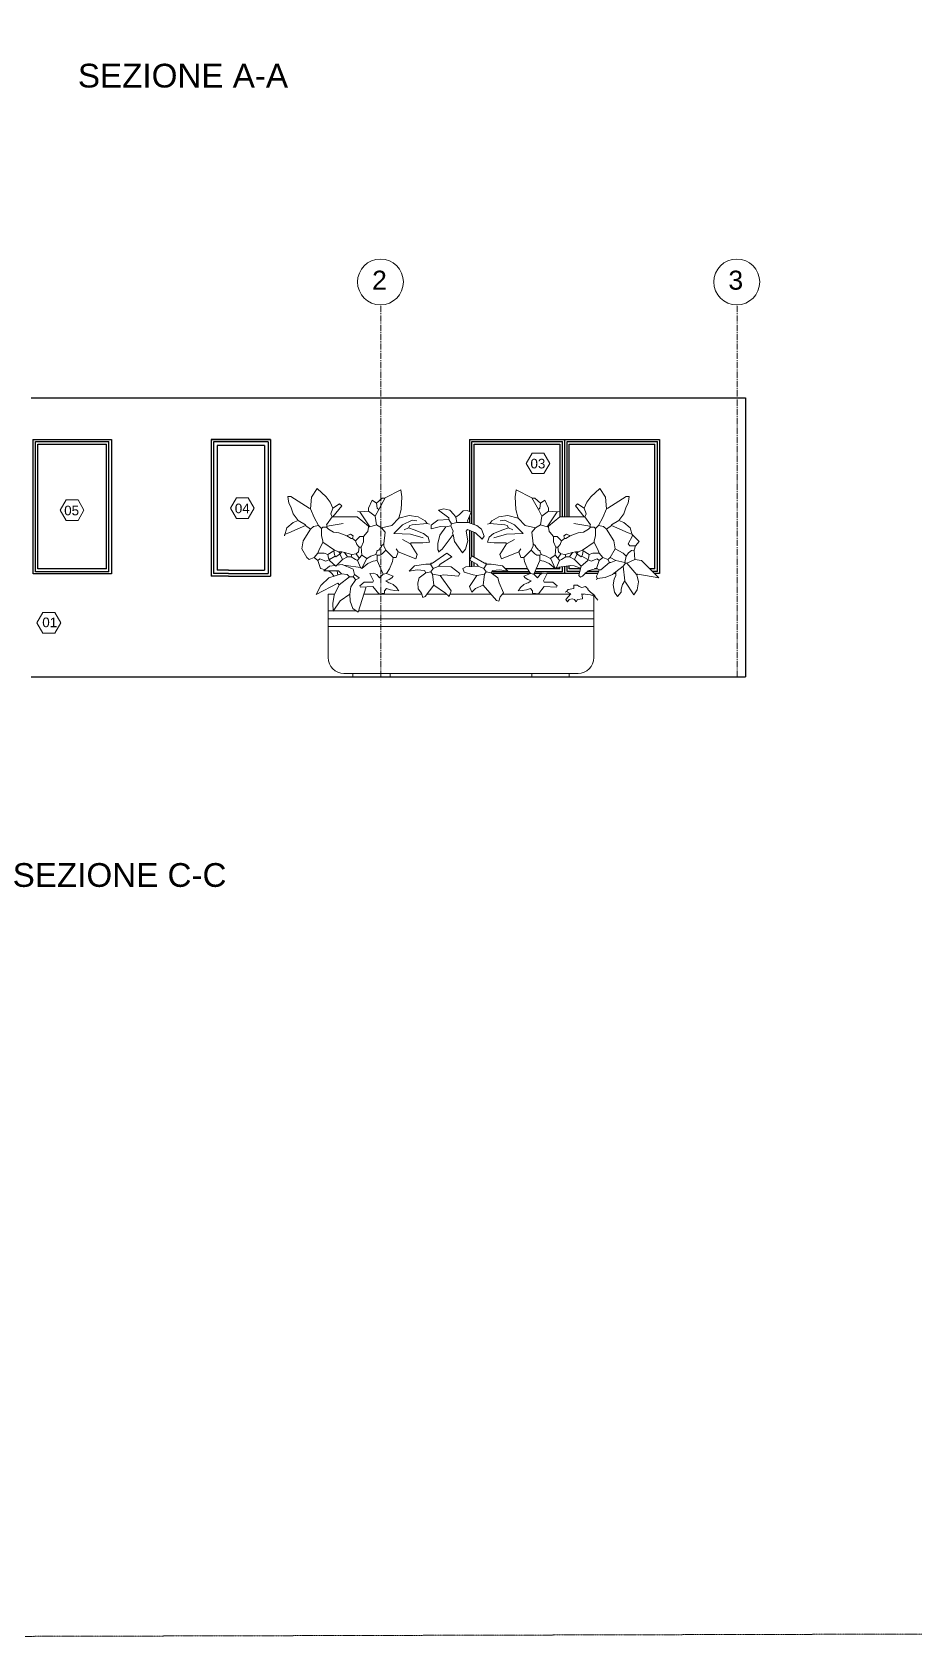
# Model space of a CAD drawing. Header units: centimetres. Extents: x -1487 to 7635, y -1892 to 2688.
# Drawn here: x -659 to 84, y 53 to 1407 of the extents above; entities that cross this region are included whole.
import ezdxf

# ---------------------------------------------------------------- set-up
doc = ezdxf.new("R2010")
doc.units = ezdxf.units.CM
doc.linetypes.add('CENTERX2', pattern=[4, 2.5, -0.5, 0.5, -0.5])
doc.linetypes.add('CENTRO2', pattern=[1.125, 0.75, -0.125, 0.125, -0.125])
for name, color, linetype, lineweight in [('A-GLAZ-FULL', 4, 'Continuous', 25), ('AA - linee quote', 3, 'Continuous', 13), ('AA - serramenti e porte', 4, 'Continuous', 25), ('AA pareti non sezionate', 2, 'Continuous', 25), ('AA- arredo', 8, 'Continuous', 18)]:
    doc.layers.add(name, color=color, linetype=linetype, lineweight=lineweight)
doc.styles.add('ARIAL', font='Arial.ttf')
doc.styles.get("Standard").update_dxf_attribs({"font": 'Arial.ttf'})

msp = doc.modelspace()

# ---------------------------------------------------------------- linework, layer by layer
at = {"layer": 'A-GLAZ-FULL'}
msp.add_line((-592.3801, 950.4025, -0.0002), (-658.351, 950.4025), dxfattribs=at)
at = {"layer": 'AA - linee quote', "linetype": 'CENTRO2', "ltscale": 7}
for p, q in [((-365.3801, 863.4755), (-365.3801, 1176.7602)), ((-65.3801, 863.4755), (-65.3801, 1176.7602))]:
    msp.add_line(p, q, dxfattribs=at)
at = {"layer": 'AA - linee quote', "linetype": 'CENTRO2', "ltscale": 0.009}
msp.add_lwpolyline([(-1487.331, 2664.295), (7634.7147, 2687.7379), (7634.7147, 76.6954), (-1487.331, 53.2526)], close=True, dxfattribs=at)
at = {"layer": 'AA - linee quote'}
for points in [[(-223.1681, 1043.2924), (-228.1681, 1051.9527), (-238.1681, 1051.9527), (-243.1681, 1043.2924), (-238.1681, 1034.6322), (-228.1681, 1034.6322)], [(-615.4869, 1003.9458), (-620.4869, 1012.6061), (-630.4869, 1012.6061), (-635.4869, 1003.9458), (-630.4869, 995.2855), (-620.4869, 995.2855)], [(-472.128, 1005.5366), (-477.128, 1014.1969), (-487.128, 1014.1969), (-492.128, 1005.5366), (-487.128, 996.8764), (-477.128, 996.8764)], [(-635.0539, 908.9298), (-640.0539, 917.5901), (-650.0539, 917.5901), (-655.0539, 908.9298), (-650.0539, 900.2696), (-640.0539, 900.2696)]]:
    msp.add_lwpolyline(points, close=True, dxfattribs=at)
for centre in [(-365.7972, 1196.0874), (-65.7972, 1196.0874)]:
    msp.add_circle(centre, 19.3273, dxfattribs=at)
at = {"layer": 'AA - serramenti e porte'}
for p, q in [((-658.3801, 1063.4655), (-643.0664, 1063.4694)), ((-658.3801, 1063.4655), (-658.3801, 950.4025)), ((-656.2359, 1061.796), (-643.066, 1061.7994)), ((-656.2359, 952.0725), (-656.2359, 1061.796)), ((-654.3192, 1059.4965), (-643.0654, 1059.4994)), ((-654.3192, 954.3725), (-654.3186, 1059.4965)), ((-643.0664, 1063.4694), (-592.3801, 1063.4742, -0.0002)), ((-643.0664, 1061.7994), (-594.5244, 1061.796)), ((-643.0664, 1059.4994), (-596.4416, 1059.4965)), ((-596.441, 954.3725), (-596.4416, 1059.4965)), ((-594.5244, 952.0725), (-594.5244, 1061.796)), ((-592.3801, 1063.4655), (-592.3801, 950.4025)), ((-508.3801, 1063.4755), (-458.3802, 1063.4755)), ((-508.3801, 1063.4755), (-508.3801, 948.4085)), ((-506.3801, 1061.4755), (-506.3801, 950.4085)), ((-503.3801, 1058.4755), (-503.3801, 953.4085)), ((-463.3802, 1058.4755), (-463.3802, 953.4085)), ((-460.3802, 1061.4755), (-460.3802, 950.4085)), ((-458.3802, 1063.4755), (-458.3802, 948.4085)), ((-458.3802, 1063.4755), (-458.3802, 948.4085)), ((-458.3802, 1058.4755), (-458.3802, 953.4085)), ((-290.8939, 1063.4755), (-275.5802, 1063.4794)), ((-290.8939, 1063.4755), (-290.8939, 1002.819)), ((-288.7497, 1061.806), (-275.5798, 1061.8094)), ((-288.7497, 992.498), (-288.7497, 1061.806)), ((-286.833, 1059.5065), (-275.5792, 1059.5094)), ((-286.8328, 991.7921), (-286.8324, 1059.5065)), ((-275.5802, 1063.4794), (-210.8939, 1063.4855, -0.0003)), ((-275.5802, 1061.8094), (-212.5603, 1061.8094, -0.0003)), ((-275.5802, 1059.5094), (-214.8568, 1059.5094, -0.0003)), ((-214.8568, 1059.5094, -0.0003), (-214.8568, 998.249)), ((-212.5603, 998.249, -0.0003), (-212.5603, 1061.8094, -0.0003)), ((-210.8939, 1063.4855, -0.0003), (-195.5802, 1063.4894, -0.0003)), ((-210.8939, 1063.4855, -0.0003), (-210.8939, 998.249, -0.0003)), ((-210.8939, 1063.4855, -0.0003), (-210.8939, 998.249, -0.0003)), ((-208.7497, 1061.816, -0.0003), (-195.5798, 1061.8194, -0.0003)), ((-208.7497, 998.249, -0.0003), (-208.7497, 1061.816, -0.0003)), ((-206.833, 1059.5165, -0.0003), (-195.5792, 1059.5194, -0.0003)), ((-206.8328, 998.249, -0.0003), (-206.8324, 1059.5165, -0.0003)), ((-195.5802, 1063.4894, -0.0003), (-130.8939, 1063.4955, -0.0006)), ((-195.5802, 1061.8194, -0.0003), (-132.5603, 1061.8194, -0.0006)), ((-195.5802, 1059.5194, -0.0003), (-134.8568, 1059.5194, -0.0006)), ((-134.8568, 954.3925, -0.0006), (-134.8568, 1059.5194, -0.0006)), ((-132.5603, 952.0925, -0.0006), (-132.5603, 1061.8194, -0.0006)), ((-130.8939, 1063.4955, -0.0006), (-130.8939, 950.4225, -0.0006)), ((-290.8939, 998.6167), (-290.8939, 993.2877)), ((-290.8939, 986.8946), (-290.8939, 956.2837)), ((-288.7497, 965.2998), (-288.7497, 986.0233)), ((-286.8329, 964.1959), (-286.8328, 985.2444)), ((-594.5244, 952.0725), (-656.2359, 952.0725)), ((-596.441, 954.3728), (-654.3192, 954.3725)), ((-493.8445, 948.4085), (-508.3801, 948.4085)), ((-493.8445, 950.4085), (-506.3801, 950.4085)), ((-493.8445, 953.4085), (-503.3801, 953.4085)), ((-493.8445, 953.4085), (-463.3802, 953.4085)), ((-493.8445, 950.4085), (-460.3802, 950.4085)), ((-493.8445, 948.4085), (-458.3802, 948.4085)), ((-288.7497, 956.4097), (-288.7497, 960.7019)), ((-286.833, 956.5224), (-286.833, 959.6548)), ((-240.5098, 952.0825, -0.0002), (-272.0101, 952.0825)), ((-240.0397, 950.4125, -0.0002), (-271.5546, 950.4125, -0.0001)), ((-241.9201, 954.3825, -0.0002), (-260.4263, 954.3825, -0.0001)), ((-229.6432, 950.4125, -0.0002), (-236.3742, 950.4125, -0.0002)), ((-212.5603, 952.0825, -0.0003), (-235.6709, 952.0825, -0.0002)), ((-214.8568, 954.3825, -0.0003), (-234.7023, 954.3825, -0.0002)), ((-210.8939, 950.4125, -0.0003), (-225.6519, 950.4125, -0.0002)), ((-214.8568, 954.3825, -0.0003), (-214.8568, 955.9068, -0.0003)), ((-212.5603, 952.0825, -0.0003), (-212.5603, 956.2512, -0.0003)), ((-210.8939, 956.5012, -0.0003), (-210.8939, 950.4125, -0.0003)), ((-210.8939, 956.5012, -0.0003), (-210.8939, 950.4225, -0.0003)), ((-198.3495, 950.4225, -0.0003), (-210.8648, 950.4225, -0.0003)), ((-208.7497, 952.0925, -0.0003), (-208.7497, 956.8228, -0.0003)), ((-198.0158, 952.0925, -0.0003), (-208.7497, 952.0925, -0.0003)), ((-206.833, 954.3925, -0.0003), (-206.833, 957.1103, -0.0003)), ((-197.5562, 954.3925, -0.0003), (-206.833, 954.3925, -0.0003)), ((-182.8909, 950.4225, -0.0004), (-193.5997, 950.4225, -0.0004)), ((-182.2044, 952.0925, -0.0004), (-191.6703, 952.0925, -0.0004)), ((-183.0419, 954.3925, -0.0004), (-185.6694, 954.3925, -0.0004)), ((-167.5278, 950.4225, -0.0005), (-169.4783, 950.4225, -0.0005)), ((-134.8568, 954.3925, -0.0006), (-138.9427, 954.3925, -0.0006)), ((-132.5603, 952.0925, -0.0006), (-136.6427, 952.0925, -0.0006)), ((-130.8939, 950.4225, -0.0006), (-134.9727, 950.4225, -0.0006))]:
    msp.add_line(p, q, dxfattribs=at)
for points in [[(-458.3802, 1063.4755), (-508.3801, 1063.4755), (-508.3801, 948.4085)], [(-460.3802, 1061.4755), (-506.3801, 1061.4755), (-506.3801, 950.4085)], [(-463.3802, 1058.4755), (-503.3801, 1058.4755), (-503.3801, 953.4085)]]:
    msp.add_lwpolyline(points, dxfattribs=at)
at = {"layer": 'AA pareti non sezionate'}
for p, q in [((-659.8243, 1098.4755), (-358.1296, 1098.4755)), ((-358.1296, 1098.4755), (-58.3801, 1098.4755)), ((-58.3801, 1098.4755), (-58.3801, 863.4755)), ((-659.8143, 863.4755), (-58.3801, 863.4755))]:
    msp.add_line(p, q, dxfattribs=at)
at = {"layer": 'AA- arredo'}
for p, q in [((-443.6764, 1015.3501), (-441.2319, 1015.3501)), ((-443.5327, 1013.3111), (-443.6764, 1015.3501)), ((-441.2319, 1015.3501), (-425.9636, 1005.5787)), ((-423.8986, 1014.7803), (-419.1303, 1022.1264)), ((-419.1303, 1022.1264), (-411.5572, 1015.0741)), ((-411.5572, 1015.0741), (-408.1914, 1010.6665)), ((-361.9111, 1014.1926), (-348.7282, 1020.951)), ((-348.7282, 1020.951), (-347.8867, 1015.0741)), ((-347.8867, 1015.0741), (-348.4477, 1004.4958)), ((-251.4827, 1020.951), (-252.3241, 1015.0741)), ((-252.3241, 1015.0741), (-251.7632, 1004.4958)), ((-238.2998, 1014.1926), (-251.4827, 1020.951)), ((-188.6537, 1015.0741), (-192.0195, 1010.6665)), ((-181.0805, 1022.1264), (-188.6537, 1015.0741)), ((-176.3123, 1014.7803), (-181.0805, 1022.1264)), ((-158.979, 1015.3501), (-174.2473, 1005.5787)), ((-156.5345, 1015.3501), (-158.979, 1015.3501)), ((-156.6782, 1013.3111), (-156.5345, 1015.3501)), ((-442.9717, 1009.7849), (-443.5327, 1013.3111)), ((-441.2332, 1006.8009), (-442.9717, 1009.7849)), ((-441.2332, 1006.8009), (-439.4007, 1000.6916)), ((-425.9636, 1005.5787), (-424.7414, 1004.9685)), ((-424.7414, 1004.9685), (-423.8986, 1014.7803)), ((-421.6547, 997.7374), (-424.7414, 1004.9685)), ((-408.1914, 1010.6665), (-405.8069, 1005.5787)), ((-405.8069, 1005.5787), (-407.6393, 1000.6916)), ((-405.8069, 1005.5787), (-400.3096, 1009.2435)), ((-398.4772, 1007.4111), (-405.8069, 998.249)), ((-400.3096, 1009.2435), (-398.4772, 1007.4111)), ((-383.2076, 1002.5241), (-385.0401, 1003.136)), ((-375.8779, 1003.136), (-383.2076, 1002.5241)), ((-383.2076, 1002.5241), (-374.8407, 989.9799)), ((-372.8232, 1012.2982), (-375.8779, 1005.5787)), ((-375.8779, 1005.5787), (-375.8779, 1003.136)), ((-375.8779, 1003.136), (-370.3806, 998.8592)), ((-369.1584, 1009.8537), (-372.8232, 1012.2982)), ((-367.326, 1004.3564), (-370.3806, 998.8592)), ((-369.1584, 1009.8537), (-364.2713, 1014.1306)), ((-369.1584, 1009.8537), (-368.5482, 1005.5787)), ((-368.5482, 1005.5787), (-367.326, 1004.3564)), ((-367.326, 1004.3564), (-361.9111, 1014.1926)), ((-364.2713, 1014.1306), (-361.8287, 1014.1306)), ((-348.4477, 1004.4958), (-350.2239, 997.0267)), ((-312.5265, 1005.1325), (-316.8912, 1004.0221)), ((-316.8912, 1004.0221), (-308.3411, 997.3045)), ((-307.4777, 1003.9572), (-312.5265, 1005.1325)), ((-304.0642, 1000.3573), (-307.4777, 1003.9572)), ((-296.2583, 1003.3695), (-299.179, 1000.3573)), ((-292.8924, 1003.6633), (-296.2583, 1003.3695)), ((-289.4047, 1002.1899), (-292.8924, 1003.6633)), ((-289.4047, 1002.1899), (-292.4595, 994.86)), ((-251.7632, 1004.4958), (-249.9869, 997.0267)), ((-235.9395, 1014.1306), (-238.3821, 1014.1306)), ((-232.8849, 1004.3564), (-238.2998, 1014.1926)), ((-231.0524, 1009.8537), (-235.9395, 1014.1306)), ((-231.6626, 1005.5787), (-232.8849, 1004.3564)), ((-232.8849, 1004.3564), (-229.8302, 998.8592)), ((-231.0524, 1009.8537), (-231.6626, 1005.5787)), ((-231.0524, 1009.8537), (-227.3876, 1012.2982)), ((-224.3329, 1003.136), (-229.8302, 998.8592)), ((-227.3876, 1012.2982), (-224.3329, 1005.5787)), ((-217.0032, 1002.5241), (-225.3702, 989.9799)), ((-224.3329, 1005.5787), (-224.3329, 1003.136)), ((-224.3329, 1003.136), (-217.0032, 1002.5241)), ((-217.0032, 1002.5241), (-215.1708, 1003.136)), ((-199.9012, 1009.2435), (-201.7336, 1007.4111)), ((-201.7336, 1007.4111), (-194.404, 998.249)), ((-194.404, 1005.5787), (-199.9012, 1009.2435)), ((-192.0195, 1010.6665), (-194.404, 1005.5787)), ((-194.404, 1005.5787), (-192.5715, 1000.6916)), ((-178.5561, 997.7374), (-175.4695, 1004.9685)), ((-175.4695, 1004.9685), (-176.3123, 1014.7803)), ((-174.2473, 1005.5787), (-175.4695, 1004.9685)), ((-158.9777, 1006.8009), (-160.8101, 1000.6916)), ((-158.9777, 1006.8009), (-157.2392, 1009.7849)), ((-157.2392, 1009.7849), (-156.6782, 1013.3111)), ((-446.7304, 982.3674), (-444.6546, 988.9221)), ((-444.6546, 988.9221), (-439.3254, 993.6236)), ((-429.0182, 990.9193), (-443.0656, 984.8118)), ((-439.4007, 1000.6916), (-435.1257, 995.1944)), ((-439.3254, 993.6236), (-435.1257, 995.1944)), ((-435.1257, 995.1944), (-429.0182, 991.5295)), ((-429.0182, 991.5295), (-429.0182, 990.9193)), ((-429.0182, 990.9193), (-424.7414, 987.8646)), ((-424.7414, 987.8646), (-422.2157, 990.0975)), ((-422.2157, 990.0975), (-418.0237, 990.9193)), ((-418.0237, 990.9193), (-421.6547, 997.7374)), ((-418.0237, 990.9193), (-415.5792, 988.4767)), ((-414.3588, 989.6971), (-415.5792, 988.4767)), ((-415.5792, 988.4767), (-415.5792, 982.3674)), ((-411.3042, 989.6971), (-414.3588, 989.6971)), ((-406.4171, 998.249), (-411.3042, 991.5295)), ((-411.3042, 991.5295), (-410.694, 990.3091)), ((-410.694, 990.3091), (-411.3042, 989.6971)), ((-409.5938, 987.7467), (-411.3042, 989.6971)), ((-410.694, 990.3091), (-397.255, 992.7518)), ((-407.6393, 1000.6916), (-406.4171, 998.249)), ((-406.4171, 998.249), (-405.8069, 998.249)), ((-405.8069, 998.249), (-405.1967, 998.249)), ((-385.4067, 998.249), (-405.1967, 998.249)), ((-375.8779, 990.3091), (-385.4067, 998.249)), ((-375.8779, 989.6971), (-376.4881, 986.0322)), ((-375.8779, 989.6971), (-375.8779, 990.3091)), ((-369.1584, 991.5295), (-374.8407, 989.9799)), ((-370.3806, 998.8592), (-369.1584, 991.5295)), ((-364.8834, 989.0869), (-369.1584, 991.5295)), ((-356.3314, 990.9193), (-364.8834, 989.0869)), ((-364.8834, 989.0869), (-361.8287, 985.422)), ((-350.2239, 997.0267), (-356.3314, 990.9193)), ((-354.5673, 984.3525), (-347.2361, 991.6422)), ((-341.672, 999.4712), (-350.2239, 997.0267)), ((-350.2239, 997.0267), (-350.2239, 997.6388)), ((-347.2361, 991.6422), (-339.0352, 995.4173)), ((-342.2823, 989.0869), (-345.9471, 987.2544)), ((-341.0619, 990.9193), (-342.2823, 989.0869)), ((-342.2823, 989.0869), (-337.397, 987.2544)), ((-341.672, 999.4712), (-334.1429, 998.3251)), ((-339.2294, 991.5295), (-341.0619, 990.9193)), ((-326.4025, 992.7518), (-339.2294, 991.5295)), ((-339.0352, 995.4173), (-335.1832, 995.0267)), ((-334.1429, 998.3251), (-328.2527, 994.7989)), ((-328.2527, 994.7989), (-326.4025, 992.7518)), ((-326.4025, 992.7518), (-324.57, 992.1415)), ((-317.5032, 995.472), (-323.0005, 991.1951)), ((-323.0005, 991.1951), (-323.0005, 988.1423)), ((-315.3313, 990.1465), (-323.0005, 988.1423)), ((-308.3411, 996.0822), (-317.5032, 995.472)), ((-310.7844, 989.9745), (-315.8923, 982.8005)), ((-310.7843, 989.9749), (-315.3313, 990.1465)), ((-306.5087, 990.5849), (-310.7838, 989.9747)), ((-308.3411, 997.3045), (-308.3411, 996.0822)), ((-308.3411, 996.0822), (-305.8967, 992.4173)), ((-305.8967, 992.4173), (-306.5087, 990.5849)), ((-306.5087, 990.5849), (-304.6763, 986.3099)), ((-301.6216, 993.6396), (-305.8967, 992.4173)), ((-302.2318, 997.9146), (-304.0642, 1000.3573)), ((-299.179, 1000.3573), (-302.2318, 997.9146)), ((-302.2318, 997.9146), (-301.6216, 993.6396)), ((-301.6216, 993.6396), (-291.8493, 993.6396)), ((-292.4595, 994.86), (-291.8493, 993.6396)), ((-284.7583, 991.0281), (-291.8493, 993.6396)), ((-280.8315, 987.7958), (-284.7583, 991.0281)), ((-273.8084, 992.7518), (-275.6408, 992.1415)), ((-271.9582, 994.7989), (-273.8084, 992.7518)), ((-273.8084, 992.7518), (-260.9815, 991.5295)), ((-266.068, 998.3251), (-271.9582, 994.7989)), ((-258.5388, 999.4712), (-266.068, 998.3251)), ((-261.1757, 995.4173), (-265.0277, 995.0267)), ((-257.9286, 989.0869), (-262.8138, 987.2544)), ((-252.9747, 991.6422), (-261.1757, 995.4173)), ((-260.9815, 991.5295), (-259.149, 990.9193)), ((-259.149, 990.9193), (-257.9286, 989.0869)), ((-258.5388, 999.4712), (-249.9869, 997.0267)), ((-257.9286, 989.0869), (-254.2637, 987.2544)), ((-245.6436, 984.3525), (-252.9747, 991.6422)), ((-249.9869, 997.0267), (-249.9869, 997.6388)), ((-249.9869, 997.0267), (-243.8794, 990.9193)), ((-243.8794, 990.9193), (-235.3275, 989.0869)), ((-235.3275, 989.0869), (-238.3821, 985.422)), ((-235.3275, 989.0869), (-231.0524, 991.5295)), ((-229.8302, 998.8592), (-231.0524, 991.5295)), ((-231.0524, 991.5295), (-225.3702, 989.9799)), ((-224.3329, 990.3091), (-214.8042, 998.249)), ((-224.3329, 989.6971), (-224.3329, 990.3091)), ((-224.3329, 989.6971), (-223.7227, 986.0322)), ((-214.8041, 998.249), (-195.0142, 998.249)), ((-189.5169, 990.3091), (-202.9559, 992.7518)), ((-194.404, 998.249), (-195.0142, 998.249)), ((-193.7938, 998.249), (-194.404, 998.249)), ((-192.5715, 1000.6916), (-193.7938, 998.249)), ((-193.7938, 998.249), (-188.9067, 991.5295)), ((-190.6171, 987.7467), (-188.9067, 989.6971)), ((-188.9067, 991.5295), (-189.5169, 990.3091)), ((-189.5169, 990.3091), (-188.9067, 989.6971)), ((-188.9067, 989.6971), (-185.852, 989.6971)), ((-185.852, 989.6971), (-184.6316, 988.4767)), ((-182.1872, 990.9193), (-184.6316, 988.4767)), ((-184.6316, 988.4767), (-184.6316, 982.3674)), ((-182.1872, 990.9193), (-178.5561, 997.7374)), ((-177.9952, 990.0975), (-182.1872, 990.9193)), ((-175.4695, 987.8646), (-177.9952, 990.0975)), ((-171.1926, 990.9193), (-175.4695, 987.8646)), ((-165.0851, 995.1944), (-171.1926, 991.5295)), ((-171.1926, 991.5295), (-171.1926, 990.9193)), ((-171.1926, 990.9193), (-157.1453, 984.8118)), ((-160.8101, 1000.6916), (-165.0851, 995.1944)), ((-160.8855, 993.6236), (-165.0851, 995.1944)), ((-155.5562, 988.9221), (-160.8855, 993.6236)), ((-153.4804, 982.3674), (-155.5562, 988.9221)), ((-446.7304, 982.9794), (-446.7304, 982.3674)), ((-443.0656, 984.8118), (-446.1202, 983.5896)), ((-430.8507, 978.0923), (-432.0711, 971.3728)), ((-424.7414, 987.8646), (-430.8507, 978.0923)), ((-414.3588, 976.8701), (-416.1912, 972.5951)), ((-415.5792, 982.3674), (-414.3588, 978.0923)), ((-414.3588, 978.0923), (-414.3588, 976.8701)), ((-414.3588, 976.8701), (-404.5847, 970.1524)), ((-405.3865, 985.396), (-409.5938, 987.7467)), ((-400.9198, 984.8118), (-405.3865, 985.396)), ((-400.9198, 984.8118), (-394.2022, 982.3674)), ((-394.2022, 982.3674), (-391.1475, 983.5896)), ((-394.2022, 982.3674), (-390.5373, 979.9247)), ((-391.1475, 983.5896), (-388.7049, 982.3674)), ((-390.5373, 979.9247), (-389.3151, 979.9247)), ((-388.7049, 982.3674), (-389.3151, 979.9247)), ((-389.3151, 979.9247), (-386.8725, 978.0923)), ((-383.2076, 981.7572), (-386.8725, 978.0923)), ((-386.8725, 978.0923), (-385.6503, 975.0377)), ((-385.6503, 975.0377), (-383.8178, 972.5951)), ((-380.153, 981.7572), (-383.2076, 981.7572)), ((-380.1427, 977.1684), (-381.9854, 972.5951)), ((-377.0983, 985.422), (-380.153, 981.7572)), ((-380.153, 981.7572), (-380.1427, 977.1684)), ((-376.4881, 986.0322), (-377.0983, 985.422)), ((-363.0509, 975.6497), (-364.8834, 973.8173)), ((-363.0509, 975.6497), (-361.8287, 985.422)), ((-363.0509, 975.6497), (-363.0509, 973.8173)), ((-340.402, 983.5714), (-354.5673, 984.3525)), ((-340.4498, 975.6497), (-347.1693, 979.3146)), ((-340.4498, 975.6497), (-339.8396, 976.2599)), ((-340.4498, 975.6497), (-334.9526, 966.4875)), ((-329.9644, 980.4472), (-340.402, 983.5714)), ((-339.8396, 976.2599), (-330.0673, 976.2599)), ((-337.397, 987.2544), (-329.4553, 984.1998)), ((-330.0673, 976.2599), (-324.57, 976.8701)), ((-329.4553, 984.1998), (-325.7904, 981.147)), ((-324.57, 976.8701), (-325.7904, 981.147)), ((-315.8923, 982.8005), (-317.5752, 975.7482)), ((-317.5752, 975.7482), (-317.5032, 970.4283)), ((-304.6763, 983.2552), (-313.8384, 971.0385)), ((-304.6763, 986.3099), (-305.2864, 984.4774)), ((-305.2864, 984.4774), (-304.6763, 983.2552)), ((-304.6761, 983.2548), (-303.5509, 977.5113)), ((-303.5509, 977.5113), (-296.7357, 967.9846)), ((-294.2919, 971.0385), (-292.3314, 978.099)), ((-292.4595, 987.5303), (-293.6818, 986.3099)), ((-292.3314, 978.099), (-293.6818, 986.3099)), ((-292.4595, 987.5308), (-285.8803, 984.8574)), ((-285.8803, 984.8574), (-280.2427, 979.5904)), ((-278.4103, 982.033), (-280.8315, 987.7958)), ((-280.2427, 979.5904), (-278.4103, 982.033)), ((-275.6408, 976.8701), (-274.4204, 981.147)), ((-270.1435, 976.2599), (-275.6408, 976.8701)), ((-270.7556, 984.1998), (-274.4204, 981.147)), ((-262.8138, 987.2544), (-270.7556, 984.1998)), ((-270.2465, 980.4472), (-259.8089, 983.5714)), ((-260.3712, 976.2599), (-270.1435, 976.2599)), ((-259.7611, 975.6497), (-265.2583, 966.4875)), ((-259.7611, 975.6497), (-260.3712, 976.2599)), ((-259.8089, 983.5714), (-245.6436, 984.3525)), ((-259.7611, 975.6497), (-253.0415, 979.3146)), ((-237.1599, 975.6497), (-238.3821, 985.422)), ((-237.1599, 975.6497), (-235.3275, 973.8173)), ((-237.1599, 975.6497), (-237.1599, 973.8173)), ((-223.7227, 986.0322), (-223.1125, 985.422)), ((-223.1125, 985.422), (-220.0579, 981.7572)), ((-220.0579, 981.7572), (-220.0682, 977.1684)), ((-220.0682, 977.1684), (-218.2254, 972.5951)), ((-220.0579, 981.7572), (-217.0032, 981.7572)), ((-217.0032, 981.7572), (-213.3384, 978.0923)), ((-214.5606, 975.0377), (-216.393, 972.5951)), ((-213.3384, 978.0923), (-214.5606, 975.0377)), ((-210.8958, 979.9247), (-213.3384, 978.0923)), ((-209.0633, 983.5896), (-211.506, 982.3674)), ((-211.506, 982.3674), (-210.8958, 979.9247)), ((-209.6735, 979.9247), (-210.8958, 979.9247)), ((-206.0087, 982.3674), (-209.6735, 979.9247)), ((-206.0087, 982.3674), (-209.0633, 983.5896)), ((-199.291, 984.8118), (-206.0087, 982.3674)), ((-199.291, 984.8118), (-194.8244, 985.396)), ((-185.852, 976.8701), (-195.6262, 970.1524)), ((-194.8244, 985.396), (-190.6171, 987.7467)), ((-184.6316, 982.3674), (-185.852, 978.0923)), ((-185.852, 978.0923), (-185.852, 976.8701)), ((-185.852, 976.8701), (-184.0196, 972.5951)), ((-175.4695, 987.8646), (-169.3602, 978.0923)), ((-169.3602, 978.0923), (-168.1398, 971.3728)), ((-157.1453, 984.8118), (-154.0906, 983.5896)), ((-153.4804, 982.3674), (-157.1453, 975.6497)), ((-157.1453, 975.6497), (-155.923, 973.8173)), ((-153.4804, 982.9794), (-147.9831, 977.4821)), ((-153.4804, 982.9794), (-153.4804, 982.3674)), ((-147.9831, 977.4821), (-151.036, 973.8173)), ((-432.0711, 971.3728), (-427.796, 964.0431)), ((-427.796, 964.0431), (-425.9636, 962.2107)), ((-421.6886, 964.0431), (-425.9636, 962.2107)), ((-418.6339, 967.708), (-421.6886, 964.0431)), ((-421.6886, 964.0431), (-418.6339, 961.6005)), ((-417.4116, 970.7626), (-418.6339, 967.708)), ((-418.6339, 967.708), (-413.1366, 967.708)), ((-416.8014, 962.8227), (-418.6339, 961.6005)), ((-418.6339, 961.6005), (-416.1912, 954.881)), ((-416.1912, 972.5951), (-417.4116, 970.7626)), ((-411.9144, 960.9903), (-416.8014, 962.8227)), ((-413.1366, 967.708), (-410.0819, 966.4875)), ((-408.8615, 962.2107), (-411.9144, 960.9903)), ((-405.1967, 969.5404), (-410.0819, 966.4875)), ((-410.0819, 966.4875), (-409.4717, 963.4329)), ((-409.4717, 963.4329), (-408.8615, 962.2107)), ((-403.9745, 965.2653), (-408.8615, 962.2107)), ((-408.8615, 962.2107), (-408.8615, 961.6005)), ((-408.8615, 961.6005), (-403.3643, 956.7134)), ((-404.5847, 970.1524), (-405.1967, 969.5404)), ((-405.1967, 969.5404), (-404.5847, 966.4875)), ((-404.5847, 970.1524), (-400.9198, 968.9302)), ((-404.5847, 966.4875), (-403.9745, 965.2653)), ((-403.3643, 964.6551), (-403.9745, 965.2653)), ((-399.6994, 967.0977), (-403.3643, 964.6551)), ((-397.867, 962.2107), (-403.3643, 956.7134)), ((-400.9198, 968.9302), (-398.4772, 968.9302)), ((-400.9198, 968.9302), (-399.6994, 967.0977)), ((-398.4772, 968.9302), (-399.6994, 967.0977)), ((-399.6994, 967.0977), (-399.6994, 966.4875)), ((-399.6994, 966.4875), (-397.867, 962.2107)), ((-398.4772, 968.9302), (-396.0346, 968.32)), ((-393.5901, 964.6551), (-397.867, 962.2107)), ((-396.0346, 968.32), (-389.9253, 966.4875)), ((-396.0346, 968.32), (-393.5901, 964.6551)), ((-393.5901, 964.6551), (-390.5373, 964.6551)), ((-389.9253, 966.4875), (-390.5373, 964.6551)), ((-390.5373, 964.6551), (-386.8725, 962.2107)), ((-386.2604, 967.0977), (-389.9253, 966.4875)), ((-386.8725, 962.2107), (-385.0401, 961.6005)), ((-384.428, 968.9302), (-386.2604, 967.0977)), ((-386.2604, 967.0977), (-383.8178, 963.4329)), ((-383.8178, 963.4329), (-385.0401, 961.6005)), ((-385.0401, 961.6005), (-382.5956, 955.493)), ((-383.8178, 972.5951), (-384.428, 968.9302)), ((-383.8178, 972.5951), (-381.9854, 972.5951)), ((-381.3752, 965.8755), (-383.8178, 963.4329)), ((-381.9854, 972.5951), (-381.3752, 965.8755)), ((-381.3752, 965.8755), (-377.7104, 963.4329)), ((-377.7104, 962.8227), (-381.3752, 954.881)), ((-374.0455, 965.2653), (-377.7104, 962.8227)), ((-377.7104, 963.4329), (-377.7104, 962.8227)), ((-376.4403, 959.0088), (-371.9525, 961.007)), ((-369.7686, 966.4875), (-374.0455, 965.2653)), ((-371.9525, 961.007), (-368.5482, 961.6005)), ((-368.5482, 969.5404), (-369.7686, 966.4875)), ((-369.7686, 966.4875), (-368.5482, 965.8755)), ((-367.326, 970.1524), (-368.5482, 969.5404)), ((-368.5482, 970.1524), (-368.5482, 969.5404)), ((-368.5482, 965.8755), (-368.5482, 961.6005)), ((-366.1038, 965.8755), (-368.5482, 965.8755)), ((-368.5482, 961.6005), (-363.6611, 949.9957)), ((-364.8834, 973.2053), (-367.326, 970.1524)), ((-364.2713, 967.0977), (-366.1038, 965.8755)), ((-364.8834, 973.8173), (-364.8834, 973.2053)), ((-361.2185, 970.1524), (-364.2713, 967.0977)), ((-363.0509, 973.8173), (-361.2185, 970.1524)), ((-361.2185, 970.1524), (-355.1092, 964.0431)), ((-355.5721, 960.5368), (-355.1092, 964.0431)), ((-352.6666, 964.0431), (-355.1092, 964.0431)), ((-350.8342, 968.9302), (-352.6666, 971.3728)), ((-350.8342, 968.9302), (-352.6666, 964.0431)), ((-350.8342, 968.9302), (-336.1748, 962.8227)), ((-336.1748, 962.8227), (-334.9526, 966.4875)), ((-309.9106, 967.708), (-322.1256, 959.1579)), ((-317.5032, 970.4283), (-316.281, 969.206)), ((-316.281, 969.206), (-316.8912, 968.5958)), ((-313.8384, 971.0385), (-316.281, 969.206)), ((-305.6338, 964.6551), (-315.408, 958.5458)), ((-309.9106, 967.708), (-305.6338, 964.6551)), ((-296.7345, 967.9856), (-294.2919, 971.0385)), ((-288.8405, 965.3521), (-290.6469, 961.7383)), ((-290.6469, 961.7383), (-284.8029, 958.5458)), ((-288.8405, 965.3521), (-278.0853, 959.1579)), ((-264.0361, 962.8227), (-265.2583, 966.4875)), ((-249.3767, 968.9302), (-264.0361, 962.8227)), ((-249.3767, 968.9302), (-247.5443, 971.3728)), ((-249.3767, 968.9302), (-247.5443, 964.0431)), ((-247.5443, 964.0431), (-245.1016, 964.0431)), ((-238.9923, 970.1524), (-245.1016, 964.0431)), ((-244.6388, 960.5368), (-245.1016, 964.0431)), ((-237.1599, 973.8173), (-238.9923, 970.1524)), ((-238.9923, 970.1524), (-235.9395, 967.0977)), ((-231.6626, 961.6005), (-236.5497, 949.9957)), ((-235.9395, 967.0977), (-234.1071, 965.8755)), ((-235.3275, 973.8173), (-235.3275, 973.2053)), ((-235.3275, 973.2053), (-232.8849, 970.1524)), ((-234.1071, 965.8755), (-231.6626, 965.8755)), ((-232.8849, 970.1524), (-231.6626, 969.5404)), ((-231.6626, 970.1524), (-231.6626, 969.5404)), ((-231.6626, 969.5404), (-230.4423, 966.4875)), ((-230.4423, 966.4875), (-231.6626, 965.8755)), ((-231.6626, 965.8755), (-231.6626, 961.6005)), ((-228.2584, 961.007), (-231.6626, 961.6005)), ((-230.4423, 966.4875), (-226.1654, 965.2653)), ((-223.7706, 959.0088), (-228.2584, 961.007)), ((-226.1654, 965.2653), (-222.5005, 962.8227)), ((-218.8356, 965.8755), (-222.5005, 963.4329)), ((-222.5005, 963.4329), (-222.5005, 962.8227)), ((-222.5005, 962.8227), (-218.8356, 954.881)), ((-218.2254, 972.5951), (-218.8356, 965.8755)), ((-218.8356, 965.8755), (-216.393, 963.4329)), ((-216.393, 972.5951), (-218.2254, 972.5951)), ((-215.1708, 961.6005), (-217.6153, 955.493)), ((-216.393, 972.5951), (-215.7828, 968.9302)), ((-213.9504, 967.0977), (-216.393, 963.4329)), ((-216.393, 963.4329), (-215.1708, 961.6005)), ((-215.7828, 968.9302), (-213.9504, 967.0977)), ((-213.3384, 962.2107), (-215.1708, 961.6005)), ((-213.9504, 967.0977), (-210.2856, 966.4875)), ((-209.6735, 964.6551), (-213.3384, 962.2107)), ((-204.1763, 968.32), (-210.2856, 966.4875)), ((-210.2856, 966.4875), (-209.6735, 964.6551)), ((-206.6207, 964.6551), (-209.6735, 964.6551)), ((-204.1763, 968.32), (-206.6207, 964.6551)), ((-206.6207, 964.6551), (-202.3438, 962.2107)), ((-201.7336, 968.9302), (-204.1763, 968.32)), ((-200.5114, 966.4875), (-202.3438, 962.2107)), ((-202.3438, 962.2107), (-196.8466, 956.7134)), ((-201.7336, 968.9302), (-200.5114, 967.0977)), ((-199.291, 968.9302), (-201.7336, 968.9302)), ((-199.291, 968.9302), (-200.5114, 967.0977)), ((-200.5114, 967.0977), (-196.8466, 964.6551)), ((-200.5114, 967.0977), (-200.5114, 966.4875)), ((-195.6262, 970.1524), (-199.291, 968.9302)), ((-196.8466, 964.6551), (-196.2364, 965.2653)), ((-191.3493, 961.6005), (-196.8466, 956.7134)), ((-195.6262, 966.4875), (-196.2364, 965.2653)), ((-196.2364, 965.2653), (-191.3493, 962.2107)), ((-195.6262, 970.1524), (-195.0142, 969.5404)), ((-195.0142, 969.5404), (-195.6262, 966.4875)), ((-195.0142, 969.5404), (-190.1289, 966.4875)), ((-190.7391, 963.4329), (-191.3493, 962.2107)), ((-191.3493, 962.2107), (-188.2965, 960.9903)), ((-191.3493, 962.2107), (-191.3493, 961.6005)), ((-190.1289, 966.4875), (-190.7391, 963.4329)), ((-187.0743, 967.708), (-190.1289, 966.4875)), ((-188.2965, 960.9903), (-183.4094, 962.8227)), ((-181.577, 967.708), (-187.0743, 967.708)), ((-184.0196, 972.5951), (-182.7992, 970.7626)), ((-181.577, 961.6005), (-184.0196, 954.881)), ((-183.4094, 962.8227), (-181.577, 961.6005)), ((-182.7992, 970.7626), (-181.577, 967.708)), ((-181.577, 967.708), (-178.5223, 964.0431)), ((-178.5223, 964.0431), (-181.577, 961.6005)), ((-178.5223, 964.0431), (-174.2473, 962.2107)), ((-172.4148, 964.0431), (-174.2473, 962.2107)), ((-174.2473, 962.2107), (-173.025, 959.7681)), ((-168.1398, 971.3728), (-172.4148, 964.0431)), ((-172.4148, 964.0431), (-167.5278, 961.6005)), ((-167.5278, 961.6005), (-171.8046, 959.7681)), ((-168.1398, 971.3728), (-161.4203, 967.708)), ((-167.5278, 961.6005), (-160.1981, 959.7681)), ((-161.4203, 967.708), (-158.9777, 965.2653)), ((-158.9777, 965.2653), (-160.1981, 959.7681)), ((-158.9777, 965.2653), (-156.9587, 968.0592)), ((-151.648, 962.2107), (-158.3657, 959.1579)), ((-156.9587, 968.0592), (-154.4343, 969.8223)), ((-155.923, 973.8173), (-151.036, 973.8173)), ((-154.4343, 969.8223), (-152.2582, 970.1524)), ((-151.036, 973.8173), (-152.2582, 970.1524)), ((-152.2582, 970.1524), (-151.648, 962.2107)), ((-151.648, 962.2107), (-146.1507, 961.6005)), ((-146.1507, 961.6005), (-131.4046, 946.8544)), ((-412.2229, 953.706), (-416.1912, 954.881)), ((-413.4376, 952.6797), (-401.1031, 952.6797)), ((-408.7082, 956.7186), (-413.4202, 952.6797)), ((-407.495, 951.4079), (-409.4374, 952.6797)), ((-409.1558, 946.8721), (-398.6605, 950.2353)), ((-404.0555, 957.3279), (-408.7082, 956.7186)), ((-404.7056, 948.2981), (-407.495, 951.4079)), ((-397.9666, 958.1252), (-402.5531, 957.5246)), ((-402.3124, 952.6797), (-401.6336, 949.2825)), ((-401.1031, 952.6797), (-398.6605, 950.2353)), ((-391.941, 947.7926), (-400.4929, 941.0732)), ((-398.6605, 950.2353), (-393.7734, 949.6251)), ((-388.6917, 954.2386), (-397.9666, 958.1252)), ((-394.8124, 957.3254), (-395.8496, 957.2381)), ((-382.5956, 955.493), (-394.8124, 957.3254)), ((-393.7734, 949.6251), (-391.941, 947.7926)), ((-391.941, 947.7926), (-388.8882, 947.7926)), ((-387.666, 949.6251), (-388.8882, 947.7926)), ((-386.4437, 945.35), (-388.8882, 947.7926)), ((-388.6917, 954.2386), (-387.666, 949.6251)), ((-383.7426, 947.0124), (-387.7817, 949.8333)), ((-382.5956, 955.493), (-381.3752, 954.881)), ((-381.3752, 954.881), (-376.4403, 959.0088)), ((-371.7281, 950.8988), (-374.6557, 950.6059)), ((-374.6557, 950.6059), (-371.601, 944.4985)), ((-368.9232, 949.7234), (-371.7281, 950.8988)), ((-366.7158, 946.9411), (-368.9232, 949.7234)), ((-363.6611, 949.9957), (-366.7158, 946.9411)), ((-360.6065, 950.6059), (-363.6611, 949.9957)), ((-360.6065, 950.6059), (-358.2647, 954.4249)), ((-360.6065, 950.6059), (-355.1092, 948.1633)), ((-358.2647, 954.4249), (-355.5721, 960.5368)), ((-356.2452, 946.785), (-355.1092, 948.1633)), ((-341.716, 952.4855), (-337.2282, 956.8932)), ((-334.9526, 953.6606), (-341.716, 952.4855)), ((-337.2282, 956.8932), (-327.6229, 958.5458)), ((-334.9526, 953.6606), (-328.8451, 953.0486)), ((-327.6229, 951.2161), (-333.1201, 946.9411)), ((-328.8451, 953.0486), (-327.6229, 951.2161)), ((-323.3478, 958.5458), (-327.6229, 958.5458)), ((-323.3478, 951.8282), (-327.6229, 951.2161)), ((-322.7376, 959.1579), (-323.3478, 958.5458)), ((-323.3478, 959.1579), (-323.3478, 958.5458)), ((-323.3478, 959.1579), (-322.7376, 959.1579)), ((-323.3478, 958.5458), (-323.3478, 957.9356)), ((-323.3478, 957.9356), (-321.5154, 954.881)), ((-321.5154, 954.881), (-323.3478, 951.8282)), ((-323.3478, 951.8282), (-322.1256, 949.9957)), ((-322.7376, 959.1579), (-322.1256, 959.1579)), ((-322.1256, 949.9957), (-315.408, 948.7735)), ((-322.1256, 949.9957), (-320.9052, 940.8336)), ((-316.6283, 956.7134), (-321.5154, 954.881)), ((-315.408, 958.5458), (-316.6283, 956.7134)), ((-316.6283, 956.7134), (-306.2458, 956.1032)), ((-312.3533, 949.3837), (-315.408, 948.7735)), ((-315.408, 948.7735), (-306.2458, 935.9466)), ((-300.1365, 948.1633), (-312.3533, 949.3837)), ((-306.2458, 956.1032), (-298.9161, 950.6059)), ((-298.9161, 950.6059), (-300.1365, 948.1633)), ((-296.3267, 954.6197), (-293.9651, 956.1032)), ((-295.3161, 951.7029), (-296.3267, 954.6197)), ((-287.8576, 949.3837), (-295.3161, 951.7029)), ((-283.5825, 956.7134), (-293.9651, 956.1032)), ((-284.8029, 948.7735), (-290.7087, 939.6486)), ((-287.8576, 949.3837), (-284.8029, 948.7735)), ((-284.8029, 958.5458), (-283.5825, 956.7134)), ((-278.0853, 949.9957), (-284.8029, 948.7735)), ((-283.5825, 956.7134), (-278.6954, 954.881)), ((-278.0853, 949.9957), (-279.3057, 940.8336)), ((-276.8631, 957.9356), (-278.6954, 954.881)), ((-278.6954, 954.881), (-276.8631, 951.8282)), ((-277.4732, 959.1579), (-278.0853, 959.1579)), ((-276.8631, 951.8282), (-278.0853, 949.9957)), ((-277.4732, 959.1579), (-276.8631, 958.5458)), ((-276.8631, 959.1579), (-277.4732, 959.1579)), ((-276.8631, 959.1579), (-276.8631, 958.5458)), ((-276.8631, 958.5458), (-272.588, 958.5458)), ((-276.8631, 958.5458), (-276.8631, 957.9356)), ((-276.8631, 951.8282), (-272.588, 951.2161)), ((-262.9826, 956.8932), (-272.588, 958.5458)), ((-271.3657, 953.0486), (-272.588, 951.2161)), ((-272.588, 951.2161), (-267.0907, 946.9411)), ((-265.2583, 953.6606), (-271.3657, 953.0486)), ((-265.2583, 953.6606), (-258.4948, 952.4855)), ((-258.4948, 952.4855), (-262.9826, 956.8932)), ((-239.6044, 950.6059), (-245.1016, 948.1633)), ((-243.9656, 946.785), (-245.1016, 948.1633)), ((-241.9461, 954.4249), (-244.6388, 960.5368)), ((-239.6044, 950.6059), (-241.9461, 954.4249)), ((-239.6044, 950.6059), (-236.5497, 949.9957)), ((-236.5497, 949.9957), (-233.4951, 946.9411)), ((-233.4951, 946.9411), (-231.2876, 949.7234)), ((-231.2876, 949.7234), (-228.4828, 950.8988)), ((-225.5551, 950.6059), (-228.6098, 944.4985)), ((-228.4828, 950.8988), (-225.5551, 950.6059)), ((-218.8356, 954.881), (-223.7706, 959.0088)), ((-217.6153, 955.493), (-218.8356, 954.881)), ((-217.6153, 955.493), (-205.3985, 957.3254)), ((-205.3985, 957.3254), (-202.6285, 957.0922)), ((-202.6285, 957.0922), (-197.4113, 955.0152)), ((-197.4586, 954.881), (-198.679, 948.7735)), ((-198.679, 948.7735), (-197.4586, 947.5513)), ((-196.8466, 956.7134), (-197.4586, 954.881)), ((-197.4586, 947.5513), (-195.6262, 948.1633)), ((-195.6262, 948.1633), (-192.7158, 951.4079)), ((-192.7158, 951.4079), (-190.2116, 953.0476)), ((-190.2116, 953.0476), (-184.0196, 954.881)), ((-184.0196, 954.881), (-181.577, 953.6606)), ((-182.7992, 950.6059), (-184.0196, 948.1633)), ((-184.0196, 948.1633), (-183.4094, 946.3309)), ((-181.577, 953.6606), (-182.7992, 950.6059)), ((-180.3548, 953.6606), (-181.577, 953.6606)), ((-173.025, 959.7681), (-180.3548, 953.6606)), ((-170.3861, 949.7682), (-176.7511, 947.254)), ((-171.8046, 959.7681), (-173.025, 959.7681)), ((-167.5278, 951.8282), (-170.3861, 949.7682)), ((-169.134, 945.8329), (-167.5278, 948.7735)), ((-161.4203, 956.7134), (-167.5278, 951.8282)), ((-167.5278, 951.8282), (-167.5278, 951.2161)), ((-167.5278, 948.7735), (-167.5278, 951.2161)), ((-159.5879, 959.1579), (-161.4203, 956.7134)), ((-161.4203, 956.7134), (-160.1981, 944.4985)), ((-160.1981, 959.7681), (-159.5879, 959.1579)), ((-158.3657, 959.1579), (-159.5879, 959.1579)), ((-158.3657, 959.1579), (-149.8156, 949.3837)), ((-149.2035, 949.9957), (-149.8156, 949.3837)), ((-148.4739, 943.5374), (-149.8156, 949.3837)), ((-131.4046, 946.8544), (-149.2035, 949.9957)), ((-401.7151, 942.2954), (-419.8762, 932.852)), ((-415.7625, 941.0732), (-419.8762, 932.852)), ((-415.8693, 940.7766), (-409.1558, 946.8721)), ((-400.4929, 941.0732), (-404.6801, 932.3367)), ((-400.4929, 941.0732), (-401.7151, 942.2954)), ((-391.7006, 933.2745), (-390.6987, 939.3725)), ((-390.6987, 939.3725), (-386.5475, 945.4844)), ((-383.3376, 946.9031), (-386.4437, 945.35)), ((-384.5515, 917.9661), (-377.7689, 939.2849)), ((-379.5428, 943.2763), (-383.2076, 940.2216)), ((-383.2076, 940.2216), (-382.5956, 939.0012)), ((-372.2131, 939.6114), (-382.5956, 939.0012)), ((-372.2131, 943.2763), (-379.5428, 943.2763)), ((-371.601, 944.4985), (-372.2131, 943.2763)), ((-367.326, 933.5039), (-372.2131, 939.6114)), ((-362.4389, 934.1141), (-367.326, 933.5039)), ((-362.4389, 935.9466), (-360.6065, 937.779)), ((-362.4389, 934.1141), (-362.4389, 935.9466)), ((-361.2185, 944.4985), (-358.3769, 945.6096)), ((-358.7741, 942.6661), (-361.2185, 944.4985)), ((-360.6065, 937.779), (-357.255, 936.6768)), ((-357.5916, 942.4361), (-358.7741, 942.6661)), ((-358.3769, 945.6096), (-356.2452, 946.785)), ((-355.1233, 941.1432), (-357.5916, 942.4361)), ((-357.255, 936.6768), (-353.6647, 936.3242)), ((-352.3184, 938.6749), (-355.1233, 941.1432)), ((-353.6647, 936.3242), (-350.8337, 936.5568)), ((-350.8337, 936.5568), (-352.3184, 938.6749)), ((-350.8342, 936.5568), (-350.2239, 935.9466)), ((-333.1201, 946.9411), (-334.4234, 942.7887)), ((-334.4234, 942.7887), (-334.1429, 937.4995)), ((-334.1429, 937.4995), (-331.2877, 934.1141)), ((-331.2877, 934.1141), (-330.0673, 930.4493)), ((-320.9052, 940.8336), (-328.2349, 931.0595)), ((-320.9052, 940.8336), (-311.131, 934.1141)), ((-311.131, 934.1141), (-308.0783, 931.0595)), ((-306.2458, 935.9466), (-308.0783, 931.0595)), ((-290.7087, 939.6486), (-288.8762, 934.7615)), ((-285.8234, 937.8162), (-288.8762, 934.7615)), ((-279.3057, 940.8336), (-285.8234, 937.8162)), ((-279.3057, 940.8336), (-268.0234, 927.8286)), ((-267.0907, 946.9411), (-265.7875, 942.7887)), ((-265.7875, 942.7887), (-262.1154, 934.2686)), ((-262.1154, 934.2686), (-264.9706, 930.8832)), ((-249.3767, 936.5568), (-249.9869, 935.9466)), ((-249.3772, 936.5568), (-247.8924, 938.6749)), ((-246.5461, 936.3242), (-249.3772, 936.5568)), ((-247.8924, 938.6749), (-245.0876, 941.1432)), ((-242.9559, 936.6768), (-246.5461, 936.3242)), ((-245.0876, 941.1432), (-242.6193, 942.4361)), ((-241.8339, 945.6096), (-243.9656, 946.785)), ((-239.6044, 937.779), (-242.9559, 936.6768)), ((-242.6193, 942.4361), (-241.4368, 942.6661)), ((-238.9923, 944.4985), (-241.8339, 945.6096)), ((-241.4368, 942.6661), (-238.9923, 944.4985)), ((-237.7719, 935.9466), (-239.6044, 937.779)), ((-237.7719, 934.1141), (-237.7719, 935.9466)), ((-237.7719, 934.1141), (-232.8849, 933.5039)), ((-232.8849, 933.5039), (-227.9978, 939.6114)), ((-228.6098, 944.4985), (-227.9978, 943.2763)), ((-227.9978, 943.2763), (-220.6681, 943.2763)), ((-227.9978, 939.6114), (-217.6153, 939.0012)), ((-220.6681, 943.2763), (-217.0032, 940.2216)), ((-217.0032, 940.2216), (-217.6153, 939.0012)), ((-210.2856, 934.7243), (-209.0633, 935.3364)), ((-207.8411, 937.1688), (-209.0633, 935.3364)), ((-209.0633, 935.3364), (-205.3985, 933.5039)), ((-202.9559, 937.779), (-207.8411, 937.1688)), ((-202.9559, 940.8336), (-202.9559, 937.779)), ((-199.9012, 940.8336), (-202.9559, 940.8336)), ((-198.5591, 939.6021), (-199.9012, 940.8336)), ((-196.1592, 938.8369), (-198.5591, 939.6021)), ((-193.1817, 939.6114), (-196.1592, 938.8369)), ((-191.9613, 938.3892), (-193.1817, 939.6114)), ((-191.9613, 938.3892), (-191.3493, 937.779)), ((-191.3493, 937.779), (-191.3493, 937.1688)), ((-191.3493, 937.1688), (-189.5169, 935.3364)), ((-189.5169, 935.3364), (-185.2418, 931.6715)), ((-183.4094, 946.3309), (-184.0196, 945.1087)), ((-176.7511, 947.254), (-183.4094, 946.3309)), ((-182.7992, 946.3309), (-183.4094, 946.3309)), ((-169.8644, 941.0232), (-169.134, 945.8329)), ((-168.821, 934.9016), (-169.8644, 941.0232)), ((-166.307, 931.0599), (-168.821, 934.9016)), ((-166.307, 931.0599), (-163.2527, 934.7243)), ((-163.082, 937.3065), (-163.2527, 934.7243)), ((-162.0386, 941.2418), (-163.082, 937.3065)), ((-160.1981, 944.4985), (-162.0386, 941.2418)), ((-160.1981, 944.4985), (-159.5879, 943.2763)), ((-159.5879, 943.2763), (-152.6101, 932.4928)), ((-152.6101, 932.4928), (-149.726, 936.7599)), ((-149.726, 936.7599), (-148.4739, 943.5374)), ((-404.6801, 932.3367), (-406.0228, 925.3035)), ((-406.0228, 925.3035), (-405.5753, 918.7391)), ((-405.5753, 918.7391), (-399.7569, 927.6479)), ((-399.7569, 927.6479), (-391.7006, 933.2745)), ((-391.7006, 933.2745), (-391.253, 927.179)), ((-391.253, 927.179), (-389.0152, 921.0836)), ((-389.0152, 921.0836), (-384.5515, 917.9661)), ((-328.2349, 931.0595), (-330.0673, 930.4493)), ((-268.0234, 927.8286), (-266.1909, 927.2184)), ((-264.9706, 930.8832), (-266.1909, 927.2184)), ((-205.3985, 933.5039), (-209.6735, 928.6169)), ((-209.6735, 928.6169), (-208.4531, 926.7844)), ((-206.9066, 928.7801), (-208.4531, 926.7844)), ((-204.4024, 929.2173), (-206.9066, 928.7801)), ((-202.3155, 928.5615), (-204.4024, 929.2173)), ((-201.1235, 926.7844), (-202.3155, 928.5615)), ((-199.9012, 928.6169), (-201.1235, 926.7844)), ((-195.6262, 929.2271), (-199.9012, 928.6169)), ((-196.2364, 933.5039), (-195.6262, 929.8391)), ((-193.3419, 933.1526), (-196.2364, 933.5039)), ((-195.6262, 929.8391), (-195.6262, 929.2271)), ((-188.8551, 932.4967), (-193.3419, 933.1526)), ((-185.2418, 931.0595), (-188.8551, 932.4967)), ((-185.2418, 931.6715), (-185.2418, 931.0595)), ((-185.2418, 931.0595), (-182.7992, 928.0067)), ((-409.7901, 919.0617), (-405.5972, 919.0617)), ((-409.7901, 912.4701), (-186.1201, 912.4701)), ((-405.3646, 919.0617), (-386.1202, 919.0617)), ((-384.2029, 919.0617), (-186.1201, 919.0617)), ((-409.7901, 905.8786), (-186.1201, 905.8786))]:
    msp.add_line(p, q, dxfattribs=at)
at = {"layer": 'AA- arredo', "ltscale": 0.05}
for p, q in [((-409.7901, 933.2745), (-409.7901, 879.6832)), ((-404.2307, 933.2745), (-409.7901, 933.2745)), ((-331.0081, 933.2745), (-379.6811, 933.2745)), ((-310.2919, 933.2745), (-326.5738, 933.2745)), ((-272.7479, 933.2745), (-307.2477, 933.2745)), ((-205.5992, 933.2745), (-262.9538, 933.2745)), ((-194.3459, 933.2745), (-196.1982, 933.2745)), ((-186.1201, 933.2745), (-187.1117, 933.2745)), ((-186.1201, 879.6832), (-186.1201, 933.2745)), ((-396.5523, 866.4454), (-199.358, 866.4454))]:
    msp.add_line(p, q, dxfattribs=at)
for points in [[(-388.9854, 863.4755), (-357.5957, 863.4755), (-357.5957, 866.4454), (-388.9854, 866.4454)], [(-206.9248, 863.4755), (-238.3146, 863.4755), (-238.3146, 866.4454), (-206.9248, 866.4454)]]:
    msp.add_lwpolyline(points, close=True, dxfattribs=at)
at = {"layer": 'AA- arredo'}
for centre, start, end in [((-385.4067, 998.2489), 49.844006, 89.646988), ((-214.8041, 998.2489), 90.353012, 130.155994), ((-388.6918, 954.2385), 12.804289, 67.533279)]:
    msp.add_arc(centre, 0.0000764, start, end, dxfattribs=at)
at = {"layer": 'AA- arredo', "ltscale": 0.05}
for centre, start, end in [((-396.5523, 879.6832), 180, 270), ((-199.358, 879.6832), 270, 360)]:
    msp.add_arc(centre, 13.2379, start, end, dxfattribs=at)

# ---------------------------------------------------------------- texts
at = {"layer": 'AA - linee quote', "style": 'ARIAL'}
for s, p in [('03', (-239.5163, 1039.0897)), ('05', (-632.1309, 999.5758)), ('04', (-488.4762, 1001.3339)), ('01', (-650.5799, 905.3492))]:
    msp.add_text(s, height=8.07379, rotation=359.8326321, dxfattribs=at).set_placement(p)
at = {"layer": 'AA - linee quote', "char_height": 20, "attachment_point": 1}
for s, width, insert in [('SEZIONE A-A', 464.963432, (-620.5828, 1379.8641)), ('SEZIONE C-C', 610.414918, (-675.5054, 706.6169))]:
    msp.add_mtext_dynamic_manual_height_columns(s, width=width, gutter_width=12.5, heights=[0], dxfattribs=dict(at, insert=insert))
at = {"layer": 'AA - linee quote', "linetype": 'CENTERX2', "ltscale": 5, "style": 'ARIAL'}
for tag, p in [('2', (-372.8572, 1189.6062)), ('3', (-72.8572, 1189.6062))]:
    msp.add_attdef(tag, p, '', height=16, dxfattribs=at)

doc.saveas('drawing.dxf')
